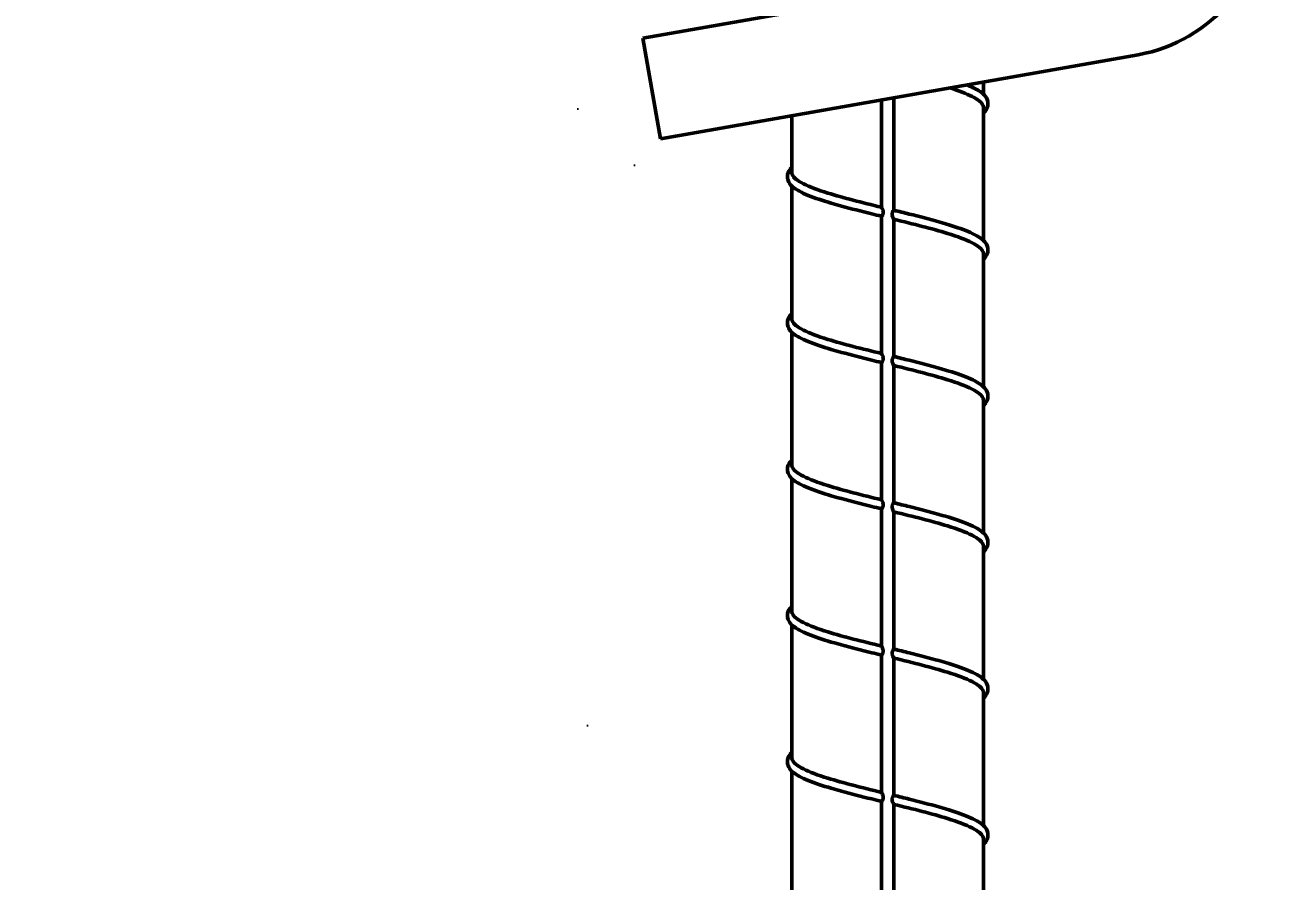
# Model space of a CAD drawing. Header units: inches. Extents: x 6 to 170, y 1 to 50.
# Drawn here: x 22.11 to 25.162, y 10.067 to 12.157 of the extents above; entities that cross this region are included whole.
import ezdxf

# ---------------------------------------------------------------- set-up
doc = ezdxf.new("R2010")
doc.units = ezdxf.units.IN
doc.header["$LTSCALE"] = 8
doc.header["$MEASUREMENT"] = 0
doc.layers.add('Visible (ANSI)', color=7, linetype='Continuous', lineweight=50)
doc.styles.get("Standard").update_dxf_attribs({"font": 'romans.shx'})
doc.dimstyles.get("Standard").update_dxf_attribs({"dimtxt": 1.5, "dimasz": 0.75, "dimexe": 0.5, "dimexo": 0.5, "dimgap": 0.09, "dimtad": 0, "dimtih": 1, "dimtoh": 1, "dimdec": 5, "dimzin": 0, "dimdsep": 46, "dimlunit": 5, "dimtxsty": 'Standard', "dimcen": 0, "dimclrd": 256, "dimclre": 256, "dimclrt": 256, "dimadec": 0, "dimazin": 0, "dimtfac": 0.75, "dimtdec": 5, "dimtofl": 0, "dimtmove": 0, "dimatfit": 3, "dimfxl": 0, "dimtolj": 1, "dimtzin": 0, "dimlwd": -1, "dimlwe": -1, "dimarcsym": 0})

# ---------------------------------------------------------------- blocks, each defined once
blk = doc.blocks.new('*D3')
for p, q in [((26.7948, 17.3073), (34.8194, 17.3073)), ((34.3194, 15.8073), (34.3194, 13.9918)), ((34.3194, 9.6527), (34.3194, 11.9918)), ((16.8573, 8.1527), (34.8194, 8.1527))]:
    blk.add_line(p, q)
for points in [[(34.0694, 15.8073), (34.5694, 15.8073), (34.3194, 17.3073)], [(34.0694, 9.6527), (34.5694, 9.6527), (34.3194, 8.1527)]]:
    blk.add_solid(points)
at = {"layer": 'Defpoints', "color": 0}
for p in [(26.2948, 17.3073), (34.3194, 17.3073), (16.3573, 8.1527)]:
    blk.add_point(p, dxfattribs=at)
at = {"insert": (34.3194, 12.9918), "char_height": 1.5, "attachment_point": 5}
blk.add_mtext('\\A1;INVERT', dxfattribs=at)
blk = doc.blocks.new('*D4')
for p, q in [((34.3194, 9.6527), (34.3194, 11.1527)), ((16.8573, 8.1527), (34.8194, 8.1527)), ((26.7948, 4.1377), (34.8194, 4.1377)), ((34.3194, 2.6377), (34.3194, 1.1377))]:
    blk.add_line(p, q)
for points in [[(34.0694, 9.6527), (34.5694, 9.6527), (34.3194, 8.1527)], [(34.0694, 2.6377), (34.5694, 2.6377), (34.3194, 4.1377)]]:
    blk.add_solid(points)
at = {"layer": 'Defpoints', "color": 0}
for p in [(16.3573, 8.1527), (34.3194, 8.1527), (26.2948, 4.1377)]:
    blk.add_point(p, dxfattribs=at)
at = {"insert": (34.3194, 5.7289), "char_height": 1.5, "attachment_point": 5}
blk.add_mtext('\\A1;4 [102] MIN.', dxfattribs=at)

msp = doc.modelspace()

# ---------------------------------------------------------------- hatches: boundary and pattern name
h = msp.add_hatch()
h.set_pattern_fill('AR-CONC', scale=0.5, style=0)
h.set_pattern_definition([(50, (-24.881, -75.5207), (3.5863, -0.31376), [0.375, -4.125]), (355, (-24.881, -75.5207), (-0.69376, 3.76096), [0.3, -3.3]), (100.4514, (-24.5822, -75.547), (2.89255, 3.4472), [0.3187, -3.50571]), (46.184, (-24.881, -74.5207), (5.3362, -0.8276), [0.5625, -6.1875]), (96.6356, (-24.4364, -74.5897), (4.67331, 4.8706), [0.47805, -5.25856]), (351.184, (-24.881, -74.5207), (4.6733, 4.8706), [0.45, -4.95]), (21, (-24.381, -74.7707), (2.984535, -2.013094), [0.375, -4.125]), (326, (-24.381, -74.7707), (1.21658, 3.62575), [0.3, -3.3]), (71.4514, (-24.1323, -74.9385), (4.20111, 1.61265), [0.3187, -3.50571]), (37.5, (-24.881, -75.5207), (0.0608, 1.66447), [0, -3.26, 0, -3.35, 0, -3.3125]), (7.5, (-24.881, -75.5207), (1.315348, 1.97206), [0, -1.91, 0, -3.185, 0, -1.2625]), (327.5, (-25.996, -75.5207), (2.669112, -0.112774), [0, -1.25, 0, -3.9, 0, -5.175]), (317.5, (-26.496, -75.5207), (2.91593, 0.500525), [0, -1.625, 0, -2.59, 0, -3.675])])
h.paths.add_polyline_path([(6.357302, 17.307259), (6.357302, 4.137707), (8.321623, 4.137707), (8.321623, 12.12387), (7.904212, 12.197471, -0.36397023), (7.68936, 12.453521), (7.68936, 12.728537), (7.373155, 12.728537), (7.373155, 12.596112), (7.13503, 12.596112), (7.13503, 13.233462), (7.373155, 13.233462), (7.373155, 13.101037), (7.68936, 13.101037), (7.68936, 13.378944, -0.22169466), (7.782235, 13.578116), (8.320134, 14.029467), (8.320134, 14.994748), (8.843884, 14.994748), (8.843884, 14.468945), (9.917325, 15.369669), (10.165302, 16.100185), (10.165302, 16.587259), (10.395302, 16.587259), (10.395302, 17.307259)])
h.paths.add_polyline_path([(8.320134, 13.081037), (8.320134, 13.840182), (7.87544, 13.46704, 0.22169466), (7.83436, 13.378944), (7.83436, 13.081037)], flags=17)
h.paths.add_polyline_path([(7.83436, 12.748537), (7.83436, 12.453521, 0.36397023), (7.929391, 12.340268), (8.321623, 12.271107), (8.321623, 12.748537)], flags=17)
h.paths.add_polyline_path([(9.827481, 15.104997), (8.830373, 14.268324), (8.830373, 14.233126), (9.409362, 14.036586, 0.41421356), (9.475951, 14.069424)], flags=17)
h.paths.add_polyline_path([(9.209862, 12.114487), (9.184683, 11.97169), (8.835373, 12.033282), (8.835373, 4.137707), (16.357302, 4.137707), (16.357302, 7.950207, -0.22836778), (13.852543, 9.157165), (11.62839, 11.94887, -0.16978527), (11.529802, 12.230832), (11.529802, 13.022774), (11.481737, 13.083105, -0.1695796), (11.342302, 13.481378), (11.342302, 14.039668), (11.173052, 14.039668), (11.173052, 14.57485), (11.342302, 14.57485), (11.342302, 14.667259), (11.747302, 14.667259), (11.747302, 14.447259), (11.782302, 14.447259), (11.782302, 15.394259, 0.41879765), (11.554802, 15.618232), (11.554802, 14.768259), (10.909802, 14.768259), (10.909802, 15.618259), (10.838302, 15.618259, -0.32641956), (10.435302, 15.912729), (10.435302, 15.736259, -0.22169466), (10.342427, 15.537088), (10.226176, 15.439541), (9.731623, 13.982635, -0.41421356), (9.322573, 13.780914), (8.835373, 13.946297), (8.835373, 12.180519)])
h.paths.add_polyline_path([(16.357302, 7.950207), (16.357302, 4.137707), (23.879231, 4.137707), (23.879231, 12.033282), (23.529921, 11.97169), (23.504742, 12.114487), (23.879231, 12.180519), (23.879231, 13.946297), (23.392031, 13.780914, -0.41421356), (22.982982, 13.982635), (22.488429, 15.439541), (22.372177, 15.537088, -0.22169466), (22.279302, 15.736259), (22.279302, 15.912729, -0.32641956), (21.876302, 15.618259), (21.804802, 15.618259), (21.804802, 14.768259), (21.159802, 14.768259), (21.159802, 15.618232, 0.41879765), (20.932302, 15.394259), (20.932302, 14.447259), (20.967302, 14.447259), (20.967302, 14.667259), (21.372302, 14.667259), (21.372302, 14.57485), (21.541552, 14.57485), (21.541552, 14.039668), (21.372302, 14.039668), (21.372302, 13.482401, -0.16999096), (21.232867, 13.083105), (21.184802, 13.022774), (21.184802, 12.230832, -0.16978527), (21.086214, 11.94887), (18.862061, 9.157165, -0.22836778)])
h.paths.add_polyline_path([(22.887123, 15.104997), (23.238653, 14.069424, 0.41421356), (23.305242, 14.036586), (23.884231, 14.233126), (23.884231, 14.268324)], flags=17)
h.paths.add_polyline_path([(24.39447, 13.081037), (24.880244, 13.081037), (24.880244, 13.378944, 0.22169466), (24.839165, 13.46704), (24.39447, 13.840182)], flags=17)
h.paths.add_polyline_path([(24.392981, 12.271107), (24.785213, 12.340268, 0.36397023), (24.880244, 12.453521), (24.880244, 12.748537), (24.392981, 12.748537)], flags=17)
h.paths.add_polyline_path([(26.357302, 17.307259), (22.319302, 17.307259), (22.319302, 16.587259), (22.549302, 16.587259), (22.549302, 16.100185), (22.797279, 15.369669), (23.87072, 14.468945), (23.87072, 14.994748), (24.39447, 14.994748), (24.39447, 14.029467), (24.932369, 13.578116, -0.22169466), (25.025244, 13.378944), (25.025244, 13.101037), (25.341449, 13.101037), (25.341449, 13.233462), (25.579574, 13.233462), (25.579574, 12.596112), (25.341449, 12.596112), (25.341449, 12.728537), (25.025244, 12.728537), (25.025244, 12.453521, -0.36397023), (24.810392, 12.197471), (24.392981, 12.12387), (24.392981, 4.137707), (26.357302, 4.137707)])

# ---------------------------------------------------------------- linework, layer by layer
at = {"layer": 'Visible (ANSI)'}
for p, q in [((23.61962, 12.124589), (24.78695, 12.33042)), ((23.61962, 12.124589), (23.663032, 11.878387)), ((23.663032, 11.878387), (24.830362, 12.084218)), ((24.452619, 12.017612), (24.452619, 11.987367)), ((24.203244, 11.973641), (24.203244, 11.711649)), ((24.233244, 11.97893), (24.233244, 11.704383)), ((23.983869, 11.934959), (23.983869, 11.797335)), ((24.452619, 11.953944), (24.452619, 11.630224)), ((23.983869, 11.763488), (23.983869, 11.440192)), ((24.203244, 11.689745), (24.203244, 11.354506)), ((24.233244, 11.682479), (24.233244, 11.34724)), ((24.452619, 11.596801), (24.452619, 11.273082)), ((23.983869, 11.406345), (23.983869, 11.083049)), ((24.203244, 11.332602), (24.203244, 10.997363)), ((24.233244, 11.325336), (24.233244, 10.990098)), ((24.452619, 11.239658), (24.452619, 10.915939)), ((23.983869, 11.049202), (23.983869, 10.725906)), ((24.203244, 10.975459), (24.203244, 10.64022)), ((24.233244, 10.968194), (24.233244, 10.632955)), ((24.452619, 10.882515), (24.452619, 10.558796)), ((23.983869, 10.69206), (23.983869, 10.368763)), ((24.203244, 10.618316), (24.203244, 10.283078)), ((24.233244, 10.611051), (24.233244, 10.275812)), ((24.452619, 10.525372), (24.452619, 10.201653)), ((23.983869, 10.334917), (23.983869, 10.01162)), ((24.203244, 10.261174), (24.203244, 9.925935)), ((24.233244, 10.253908), (24.233244, 9.918669)), ((24.452619, 10.16823), (24.452619, 9.84451))]:
    msp.add_line(p, q, dxfattribs=at)
msp.add_arc((24.765244, 12.453521), 0.375, 280, 0, dxfattribs=at)
for points, knots in [([(24.452619, 11.953944), (24.452619, 11.955761), (24.45226, 11.95758), (24.448527, 11.967021), (24.43926, 11.974562), (24.41054, 11.989178), (24.392233, 11.996111), (24.370309, 12.003099)], [0.926164658, 0.926164658, 0.926164658, 0.926164658, 0.985116036, 0.985116036, 1.231395044, 1.231395044, 1.457639617, 1.457639617, 1.457639617, 1.457639617]), ([(24.412135, 12.010474), (24.425058, 12.005177), (24.435834, 11.999788), (24.449538, 11.990433), (24.453964, 11.986571), (24.460659, 11.97769), (24.463137, 11.972133), (24.463242, 11.965136)], [0.44573879, 0.44573879, 0.44573879, 0.44573879, 0.612891389, 0.612891389, 0.725113834, 0.725113834, 0.841255683, 0.841255683, 0.841255683, 0.841255683]), ([(24.463242, 11.965136), (24.463346, 11.958232), (24.461088, 11.952721), (24.456395, 11.946157), (24.454636, 11.944178), (24.452619, 11.942272)], [0, 0, 0, 0, 0.114595272, 0.114595272, 0.168220617, 0.168220617, 0.168220617, 0.168220617]), ([(24.179408, 11.695549), (24.153742, 11.701861), (24.128401, 11.708254), (24.082542, 11.72083), (24.061422, 11.727171), (24.025228, 11.739925), (24.009866, 11.746471), (23.986526, 11.760161), (23.978347, 11.766756), (23.9738, 11.779717), (23.973193, 11.78305), (23.973246, 11.786565)], [0, 0, 0, 0, 0.203430746, 0.203430746, 0.404937263, 0.404937263, 0.610847612, 0.610847612, 0.824043032, 0.824043032, 0.882389128, 0.882389128, 0.882389128, 0.882389128]), ([(23.973246, 11.786565), (23.973349, 11.793471), (23.975772, 11.798983), (23.980486, 11.805319), (23.982077, 11.807091), (23.983869, 11.808802)], [0, 0, 0, 0, 0.114634885, 0.114634885, 0.162316622, 0.162316622, 0.162316622, 0.162316622]), ([(23.983869, 11.797335), (23.983869, 11.795518), (23.984228, 11.793699), (23.987961, 11.784258), (23.997227, 11.776716), (24.027165, 11.761481), (24.047533, 11.75394), (24.09073, 11.740539), (24.111534, 11.734788), (24.156023, 11.723222), (24.179448, 11.717472), (24.203244, 11.711689)], [0.926164658, 0.926164658, 0.926164658, 0.926164658, 0.985116036, 0.985116036, 1.231395044, 1.231395044, 1.477674053, 1.477674053, 1.664662529, 1.664662529, 1.851630885, 1.851630885, 1.851630885, 1.851630885]), ([(24.203244, 11.711649), (24.203244, 11.711613), (24.203258, 11.711563), (24.203378, 11.711274), (24.203626, 11.71088), (24.204335, 11.709711), (24.204789, 11.708945), (24.205761, 11.706995), (24.206261, 11.705806), (24.207034, 11.703197), (24.207303, 11.701791), (24.207407, 11.700112), (24.207417, 11.699853), (24.207421, 11.699593)], [0.1316727445, 0.1316727445, 0.1316727445, 0.1316727445, 0.1343326136, 0.1343326136, 0.1433871995, 0.1433871995, 0.152737036, 0.152737036, 0.1631051333, 0.1631051333, 0.1734194512, 0.1734194512, 0.1752991107, 0.1752991107, 0.1752991107, 0.1752991107]), ([(24.207421, 11.699593), (24.207437, 11.698506), (24.207343, 11.697417), (24.206911, 11.695332), (24.206574, 11.69437), (24.205754, 11.692699), (24.205302, 11.692036), (24.204586, 11.691141), (24.204315, 11.690849), (24.203828, 11.690353), (24.203624, 11.690165), (24.203328, 11.689881), (24.203244, 11.689791), (24.203244, 11.689745)], [0.1752991107, 0.1752991107, 0.1752991107, 0.1752991107, 0.1831566918, 0.1831566918, 0.1911812827, 0.1911812827, 0.1990584006, 0.1990584006, 0.2045175317, 0.2045175317, 0.2105546456, 0.2105546456, 0.2170432472, 0.2170432472, 0.2170432472, 0.2170432472]), ([(24.233244, 11.682479), (24.233244, 11.682505), (24.233234, 11.68254), (24.233135, 11.682773), (24.232896, 11.683129), (24.232194, 11.684219), (24.231741, 11.68494), (24.231001, 11.686347), (24.230725, 11.686922), (24.229979, 11.688713), (24.229569, 11.690024), (24.229141, 11.692445), (24.229051, 11.693511), (24.229067, 11.694569)], [0.3311488192, 0.3311488192, 0.3311488192, 0.3311488192, 0.3334582523, 0.3334582523, 0.3428938927, 0.3428938927, 0.3524574714, 0.3524574714, 0.3581350459, 0.3581350459, 0.3688947546, 0.3688947546, 0.3768506587, 0.3768506587, 0.3768506587, 0.3768506587]), ([(24.229067, 11.694569), (24.229072, 11.694889), (24.229086, 11.695208), (24.229199, 11.696687), (24.229421, 11.697818), (24.229925, 11.699369), (24.230118, 11.699853), (24.230543, 11.700764), (24.230774, 11.701183), (24.231008, 11.701562), (24.231484, 11.70233), (24.231952, 11.7029), (24.232778, 11.703826), (24.233105, 11.704131), (24.233232, 11.704331), (24.233244, 11.704361), (24.233244, 11.704383)], [0.3768506587, 0.3768506587, 0.3768506587, 0.3768506587, 0.379254451, 0.379254451, 0.3880670032, 0.3880670032, 0.3924392295, 0.3924392295, 0.3969048674, 0.3969048674, 0.3969048674, 0.4059502014, 0.4059502014, 0.4165690719, 0.4165690719, 0.4189363316, 0.4189363316, 0.4189363316, 0.4189363316]), ([(24.270734, 11.69521), (24.296197, 11.688874), (24.321068, 11.682456), (24.365546, 11.669822), (24.385741, 11.663449), (24.419793, 11.650583), (24.433886, 11.643975), (24.449538, 11.63329), (24.453964, 11.629428), (24.460659, 11.620547), (24.463137, 11.61499), (24.463242, 11.607993)], [0, 0, 0, 0, 0.203969624, 0.203969624, 0.406026718, 0.406026718, 0.612891389, 0.612891389, 0.725113834, 0.725113834, 0.841255683, 0.841255683, 0.841255683, 0.841255683]), ([(24.452619, 11.596801), (24.452619, 11.598618), (24.45226, 11.600437), (24.448527, 11.609878), (24.43926, 11.617419), (24.409323, 11.632654), (24.388955, 11.640196), (24.345757, 11.653597), (24.324954, 11.659347), (24.280465, 11.670914), (24.25704, 11.676663), (24.233244, 11.682446)], [0.926164658, 0.926164658, 0.926164658, 0.926164658, 0.985116036, 0.985116036, 1.231395044, 1.231395044, 1.477674053, 1.477674053, 1.664662529, 1.664662529, 1.851630885, 1.851630885, 1.851630885, 1.851630885]), ([(24.463242, 11.607993), (24.463346, 11.60109), (24.461088, 11.595578), (24.456395, 11.589014), (24.454636, 11.587035), (24.452619, 11.585129)], [0, 0, 0, 0, 0.114595272, 0.114595272, 0.168220617, 0.168220617, 0.168220617, 0.168220617]), ([(23.973246, 11.429422), (23.973349, 11.436328), (23.975772, 11.44184), (23.980486, 11.448176), (23.982077, 11.449949), (23.983869, 11.451659)], [0, 0, 0, 0, 0.114634885, 0.114634885, 0.162316622, 0.162316622, 0.162316622, 0.162316622]), ([(24.179408, 11.338406), (24.153742, 11.344718), (24.128401, 11.351111), (24.082542, 11.363688), (24.061422, 11.370028), (24.025228, 11.382782), (24.009866, 11.389328), (23.986526, 11.403018), (23.978347, 11.409613), (23.9738, 11.422574), (23.973193, 11.425907), (23.973246, 11.429422)], [0, 0, 0, 0, 0.203430746, 0.203430746, 0.404937263, 0.404937263, 0.610847612, 0.610847612, 0.824043032, 0.824043032, 0.882389128, 0.882389128, 0.882389128, 0.882389128]), ([(23.983869, 11.440192), (23.983869, 11.438375), (23.984228, 11.436556), (23.987961, 11.427115), (23.997227, 11.419574), (24.027165, 11.404338), (24.047533, 11.396797), (24.09073, 11.383396), (24.111534, 11.377646), (24.156023, 11.366079), (24.179448, 11.360329), (24.203244, 11.354546)], [0.926164658, 0.926164658, 0.926164658, 0.926164658, 0.985116036, 0.985116036, 1.231395044, 1.231395044, 1.477674053, 1.477674053, 1.664662529, 1.664662529, 1.851630885, 1.851630885, 1.851630885, 1.851630885]), ([(24.203244, 11.354506), (24.203244, 11.354407), (24.20335, 11.3542), (24.203786, 11.353465), (24.204154, 11.352886), (24.205036, 11.35133), (24.20554, 11.350351), (24.206481, 11.348018), (24.206896, 11.346666), (24.207311, 11.344333), (24.207407, 11.34339), (24.207421, 11.34245)], [0.1226883496, 0.1226883496, 0.1226883496, 0.1226883496, 0.1302203858, 0.1302203858, 0.1395619074, 0.1395619074, 0.1496626867, 0.1496626867, 0.1605773438, 0.1605773438, 0.1675796644, 0.1675796644, 0.1675796644, 0.1675796644]), ([(24.207421, 11.34245), (24.207428, 11.342005), (24.207416, 11.34156), (24.207302, 11.339923), (24.207073, 11.338764), (24.206386, 11.336766), (24.205972, 11.335955), (24.20525, 11.334833), (24.204965, 11.33446), (24.20441, 11.333801), (24.204148, 11.333532), (24.203513, 11.332904), (24.203247, 11.332686), (24.203244, 11.332603), (24.203244, 11.332603), (24.203244, 11.332602)], [0.1675796644, 0.1675796644, 0.1675796644, 0.1675796644, 0.1708946609, 0.1708946609, 0.1799029974, 0.1799029974, 0.1880046101, 0.1880046101, 0.1932974994, 0.1932974994, 0.1990819275, 0.1990819275, 0.2102897026, 0.2102897026, 0.2103513691, 0.2103513691, 0.2103513691, 0.2103513691]), ([(24.233244, 11.325336), (24.233244, 11.325425), (24.233124, 11.325633), (24.232646, 11.326379), (24.232262, 11.326952), (24.231555, 11.328155), (24.23127, 11.328673), (24.230718, 11.329799), (24.230454, 11.330399), (24.229751, 11.332268), (24.229389, 11.333626), (24.229103, 11.335828), (24.229055, 11.336629), (24.229067, 11.337426)], [0.3219548405, 0.3219548405, 0.3219548405, 0.3219548405, 0.3299590997, 0.3299590997, 0.339297627, 0.339297627, 0.3450719699, 0.3450719699, 0.3506711012, 0.3506711012, 0.3614624387, 0.3614624387, 0.3674459907, 0.3674459907, 0.3674459907, 0.3674459907]), ([(24.229067, 11.337426), (24.229076, 11.337996), (24.229115, 11.338564), (24.229337, 11.340333), (24.229636, 11.341484), (24.230432, 11.343475), (24.230893, 11.34428), (24.231813, 11.34561), (24.232246, 11.346096), (24.232576, 11.346451), (24.232986, 11.346892), (24.233244, 11.347135), (24.233244, 11.34724)], [0.3674459907, 0.3674459907, 0.3674459907, 0.3674459907, 0.3717271464, 0.3717271464, 0.3810225237, 0.3810225237, 0.3897607656, 0.3897607656, 0.3987126221, 0.3987126221, 0.3987126221, 0.4098243732, 0.4098243732, 0.4098243732, 0.4098243732]), ([(24.452619, 11.239658), (24.452619, 11.241475), (24.45226, 11.243294), (24.448527, 11.252735), (24.43926, 11.260276), (24.409323, 11.275511), (24.388955, 11.283053), (24.345757, 11.296454), (24.324954, 11.302204), (24.280465, 11.313771), (24.25704, 11.319521), (24.233244, 11.325304)], [0.926164658, 0.926164658, 0.926164658, 0.926164658, 0.985116036, 0.985116036, 1.231395044, 1.231395044, 1.477674053, 1.477674053, 1.664662529, 1.664662529, 1.851630885, 1.851630885, 1.851630885, 1.851630885]), ([(24.270734, 11.338067), (24.296197, 11.331731), (24.321068, 11.325313), (24.365546, 11.312679), (24.385741, 11.306307), (24.419793, 11.29344), (24.433886, 11.286832), (24.449538, 11.276148), (24.453964, 11.272285), (24.460659, 11.263404), (24.463137, 11.257847), (24.463242, 11.25085)], [0, 0, 0, 0, 0.203969624, 0.203969624, 0.406026718, 0.406026718, 0.612891389, 0.612891389, 0.725113834, 0.725113834, 0.841255683, 0.841255683, 0.841255683, 0.841255683]), ([(24.463242, 11.25085), (24.463346, 11.243947), (24.461088, 11.238435), (24.456395, 11.231872), (24.454636, 11.229892), (24.452619, 11.227987)], [0, 0, 0, 0, 0.114595272, 0.114595272, 0.168220617, 0.168220617, 0.168220617, 0.168220617]), ([(23.973246, 11.072279), (23.973349, 11.079185), (23.975772, 11.084697), (23.980486, 11.091033), (23.982077, 11.092806), (23.983869, 11.094517)], [0, 0, 0, 0, 0.114634885, 0.114634885, 0.162316622, 0.162316622, 0.162316622, 0.162316622]), ([(23.983869, 11.083049), (23.983869, 11.081232), (23.984228, 11.079413), (23.987961, 11.069972), (23.997227, 11.062431), (24.027165, 11.047196), (24.047533, 11.039654), (24.09073, 11.026253), (24.111534, 11.020503), (24.156023, 11.008936), (24.179448, 11.003186), (24.203244, 10.997403)], [0.926164658, 0.926164658, 0.926164658, 0.926164658, 0.985116036, 0.985116036, 1.231395044, 1.231395044, 1.477674053, 1.477674053, 1.664662529, 1.664662529, 1.851630885, 1.851630885, 1.851630885, 1.851630885]), ([(24.179408, 10.981263), (24.153742, 10.987575), (24.128401, 10.993968), (24.082542, 11.006545), (24.061422, 11.012885), (24.025228, 11.025639), (24.009866, 11.032185), (23.986526, 11.045875), (23.978347, 11.052471), (23.9738, 11.065431), (23.973193, 11.068764), (23.973246, 11.072279)], [0, 0, 0, 0, 0.203430746, 0.203430746, 0.404937263, 0.404937263, 0.610847612, 0.610847612, 0.824043032, 0.824043032, 0.882389128, 0.882389128, 0.882389128, 0.882389128]), ([(24.203244, 10.997363), (24.203244, 10.997344), (24.203248, 10.997322), (24.203305, 10.997119), (24.203515, 10.996773), (24.204168, 10.995703), (24.204602, 10.99499), (24.205557, 10.993152), (24.206064, 10.992022), (24.206896, 10.989484), (24.207209, 10.988089), (24.207388, 10.986215), (24.207414, 10.985761), (24.207421, 10.985307)], [0.1409080767, 0.1409080767, 0.1409080767, 0.1409080767, 0.1423007546, 0.1423007546, 0.1513912678, 0.1513912678, 0.160643767, 0.160643767, 0.1708486106, 0.1708486106, 0.1812399602, 0.1812399602, 0.1845157507, 0.1845157507, 0.1845157507, 0.1845157507]), ([(24.229067, 10.980283), (24.229071, 10.98055), (24.229082, 10.980817), (24.229181, 10.982314), (24.229411, 10.983518), (24.229774, 10.984617), (24.230108, 10.985633), (24.230538, 10.986512), (24.231467, 10.988021), (24.231936, 10.988594), (24.232764, 10.989527), (24.233095, 10.989835), (24.233231, 10.990042), (24.233244, 10.990074), (24.233244, 10.990098)], [0.3865408858, 0.3865408858, 0.3865408858, 0.3865408858, 0.3885710722, 0.3885710722, 0.3979903368, 0.3979903368, 0.3979903368, 0.4066991123, 0.4066991123, 0.4157857445, 0.4157857445, 0.4264412276, 0.4264412276, 0.4289594782, 0.4289594782, 0.4289594782, 0.4289594782]), ([(24.207421, 10.985307), (24.207435, 10.984402), (24.207372, 10.983497), (24.207045, 10.981532), (24.206737, 10.980516), (24.20595, 10.978752), (24.205506, 10.978046), (24.204782, 10.977085), (24.204504, 10.976768), (24.203989, 10.976224), (24.203764, 10.976011), (24.203372, 10.975639), (24.203244, 10.975515), (24.203244, 10.975459)], [0.1845157507, 0.1845157507, 0.1845157507, 0.1845157507, 0.1910435178, 0.1910435178, 0.1992191078, 0.1992191078, 0.2070506447, 0.2070506447, 0.2123951295, 0.2123951295, 0.2182873796, 0.2182873796, 0.2261488185, 0.2261488185, 0.2261488185, 0.2261488185]), ([(24.233244, 10.968194), (24.233244, 10.968262), (24.233171, 10.968405), (24.232826, 10.968965), (24.232481, 10.96947), (24.231806, 10.970577), (24.231522, 10.971066), (24.230961, 10.972141), (24.230687, 10.972719), (24.229946, 10.974523), (24.229542, 10.975842), (24.229135, 10.978234), (24.229051, 10.979262), (24.229067, 10.980283)], [0.3404030778, 0.3404030778, 0.3404030778, 0.3404030778, 0.3467802831, 0.3467802831, 0.3562372098, 0.3562372098, 0.362164325, 0.362164325, 0.3678929592, 0.3678929592, 0.3787820781, 0.3787820781, 0.3865408858, 0.3865408858, 0.3865408858, 0.3865408858]), ([(24.452619, 10.882515), (24.452619, 10.884332), (24.45226, 10.886151), (24.448527, 10.895592), (24.43926, 10.903134), (24.409323, 10.918369), (24.388955, 10.92591), (24.345757, 10.939311), (24.324954, 10.945062), (24.280465, 10.956628), (24.25704, 10.962378), (24.233244, 10.968161)], [0.926164658, 0.926164658, 0.926164658, 0.926164658, 0.985116036, 0.985116036, 1.231395044, 1.231395044, 1.477674053, 1.477674053, 1.664662529, 1.664662529, 1.851630885, 1.851630885, 1.851630885, 1.851630885]), ([(24.270734, 10.980924), (24.296197, 10.974588), (24.321068, 10.96817), (24.365546, 10.955536), (24.385741, 10.949164), (24.419793, 10.936298), (24.433886, 10.929689), (24.449538, 10.919005), (24.453964, 10.915142), (24.460659, 10.906261), (24.463137, 10.900704), (24.463242, 10.893708)], [0, 0, 0, 0, 0.203969624, 0.203969624, 0.406026718, 0.406026718, 0.612891389, 0.612891389, 0.725113834, 0.725113834, 0.841255683, 0.841255683, 0.841255683, 0.841255683]), ([(24.463242, 10.893708), (24.463346, 10.886804), (24.461088, 10.881292), (24.456395, 10.874729), (24.454636, 10.872749), (24.452619, 10.870844)], [0, 0, 0, 0, 0.114595272, 0.114595272, 0.168220617, 0.168220617, 0.168220617, 0.168220617]), ([(24.179408, 10.62412), (24.153742, 10.630432), (24.128401, 10.636825), (24.082542, 10.649402), (24.061422, 10.655742), (24.025228, 10.668496), (24.009866, 10.675042), (23.986526, 10.688732), (23.978347, 10.695328), (23.9738, 10.708289), (23.973193, 10.711621), (23.973246, 10.715136)], [0, 0, 0, 0, 0.203430746, 0.203430746, 0.404937263, 0.404937263, 0.610847612, 0.610847612, 0.824043032, 0.824043032, 0.882389128, 0.882389128, 0.882389128, 0.882389128]), ([(23.973246, 10.715136), (23.973349, 10.722042), (23.975772, 10.727555), (23.980486, 10.73389), (23.982077, 10.735663), (23.983869, 10.737374)], [0, 0, 0, 0, 0.114634885, 0.114634885, 0.162316622, 0.162316622, 0.162316622, 0.162316622]), ([(23.983869, 10.725906), (23.983869, 10.724089), (23.984228, 10.72227), (23.987961, 10.712829), (23.997227, 10.705288), (24.027165, 10.690053), (24.047533, 10.682511), (24.09073, 10.66911), (24.111534, 10.66336), (24.156023, 10.651793), (24.179448, 10.646044), (24.203244, 10.640261)], [0.926164658, 0.926164658, 0.926164658, 0.926164658, 0.985116036, 0.985116036, 1.231395044, 1.231395044, 1.477674053, 1.477674053, 1.664662529, 1.664662529, 1.851630885, 1.851630885, 1.851630885, 1.851630885]), ([(24.203244, 10.64022), (24.203244, 10.640125), (24.203342, 10.63993), (24.203756, 10.639226), (24.204119, 10.638658), (24.204992, 10.637126), (24.205495, 10.63616), (24.206443, 10.633845), (24.206865, 10.632498), (24.207302, 10.630129), (24.207406, 10.629145), (24.207421, 10.628164)], [0.1211005192, 0.1211005192, 0.1211005192, 0.1211005192, 0.1290123701, 0.1290123701, 0.1391796661, 0.1391796661, 0.1501389139, 0.1501389139, 0.1620266602, 0.1620266602, 0.1699628304, 0.1699628304, 0.1699628304, 0.1699628304]), ([(24.207421, 10.628164), (24.207427, 10.627757), (24.207418, 10.627351), (24.207318, 10.625742), (24.207096, 10.62457), (24.206418, 10.622553), (24.206008, 10.621736), (24.205288, 10.620601), (24.205003, 10.620223), (24.204446, 10.619555), (24.204182, 10.619281), (24.203538, 10.618641), (24.203262, 10.618415), (24.203244, 10.618322), (24.203244, 10.618319), (24.203244, 10.618316)], [0.1699628304, 0.1699628304, 0.1699628304, 0.1699628304, 0.1732543806, 0.1732543806, 0.1830971415, 0.1830971415, 0.1918827868, 0.1918827868, 0.1975981064, 0.1975981064, 0.2038322418, 0.2038322418, 0.2158701331, 0.2158701331, 0.2162751285, 0.2162751285, 0.2162751285, 0.2162751285]), ([(24.233244, 10.611051), (24.233244, 10.611134), (24.233136, 10.611326), (24.232692, 10.612024), (24.232317, 10.612581), (24.231617, 10.613761), (24.231331, 10.614272), (24.230776, 10.615386), (24.23051, 10.61598), (24.229796, 10.617837), (24.229422, 10.61919), (24.229109, 10.62144), (24.229054, 10.622293), (24.229067, 10.623141)], [0.3355622622, 0.3355622622, 0.3355622622, 0.3355622622, 0.3435995383, 0.3435995383, 0.3534728052, 0.3534728052, 0.3595952071, 0.3595952071, 0.3655233072, 0.3655233072, 0.3769341343, 0.3769341343, 0.3836448412, 0.3836448412, 0.3836448412, 0.3836448412]), ([(24.229067, 10.623141), (24.229075, 10.623662), (24.229108, 10.624182), (24.229309, 10.625915), (24.2296, 10.62708), (24.230387, 10.629098), (24.230845, 10.629916), (24.231778, 10.631283), (24.232238, 10.631802), (24.232819, 10.632426), (24.232994, 10.632603), (24.233197, 10.632838), (24.233244, 10.63291), (24.233244, 10.632955)], [0.3836448412, 0.3836448412, 0.3836448412, 0.3836448412, 0.3877740914, 0.3877740914, 0.397624591, 0.397624591, 0.4068361571, 0.4068361571, 0.4164404089, 0.4164404089, 0.4226952118, 0.4226952118, 0.4279484626, 0.4279484626, 0.4279484626, 0.4279484626]), ([(24.270734, 10.623781), (24.296197, 10.617445), (24.321068, 10.611027), (24.365546, 10.598393), (24.385741, 10.592021), (24.419793, 10.579155), (24.433886, 10.572546), (24.449538, 10.561862), (24.453964, 10.558), (24.460659, 10.549118), (24.463137, 10.543562), (24.463242, 10.536565)], [0, 0, 0, 0, 0.203969624, 0.203969624, 0.406026718, 0.406026718, 0.612891389, 0.612891389, 0.725113834, 0.725113834, 0.841255683, 0.841255683, 0.841255683, 0.841255683]), ([(24.452619, 10.525372), (24.452619, 10.527189), (24.45226, 10.529008), (24.448527, 10.538449), (24.43926, 10.545991), (24.409323, 10.561226), (24.388955, 10.568767), (24.345757, 10.582168), (24.324954, 10.587919), (24.280465, 10.599485), (24.25704, 10.605235), (24.233244, 10.611018)], [0.926164658, 0.926164658, 0.926164658, 0.926164658, 0.985116036, 0.985116036, 1.231395044, 1.231395044, 1.477674053, 1.477674053, 1.664662529, 1.664662529, 1.851630885, 1.851630885, 1.851630885, 1.851630885]), ([(24.463242, 10.536565), (24.463346, 10.529661), (24.461088, 10.524149), (24.456395, 10.517586), (24.454636, 10.515607), (24.452619, 10.513701)], [0, 0, 0, 0, 0.114595272, 0.114595272, 0.168220617, 0.168220617, 0.168220617, 0.168220617]), ([(23.973246, 10.357993), (23.973349, 10.364899), (23.975772, 10.370412), (23.980486, 10.376748), (23.982077, 10.37852), (23.983869, 10.380231)], [0, 0, 0, 0, 0.114634885, 0.114634885, 0.162316622, 0.162316622, 0.162316622, 0.162316622]), ([(24.179408, 10.266978), (24.153742, 10.273289), (24.128401, 10.279682), (24.082542, 10.292259), (24.061422, 10.298599), (24.025228, 10.311354), (24.009866, 10.317899), (23.986526, 10.331589), (23.978347, 10.338185), (23.9738, 10.351146), (23.973193, 10.354478), (23.973246, 10.357993)], [0, 0, 0, 0, 0.203430746, 0.203430746, 0.404937263, 0.404937263, 0.610847612, 0.610847612, 0.824043032, 0.824043032, 0.882389128, 0.882389128, 0.882389128, 0.882389128]), ([(23.983869, 10.368763), (23.983869, 10.366946), (23.984228, 10.365127), (23.987961, 10.355687), (23.997227, 10.348145), (24.027165, 10.33291), (24.047533, 10.325368), (24.09073, 10.311967), (24.111534, 10.306217), (24.156023, 10.29465), (24.179448, 10.288901), (24.203244, 10.283118)], [0.926164658, 0.926164658, 0.926164658, 0.926164658, 0.985116036, 0.985116036, 1.231395044, 1.231395044, 1.477674053, 1.477674053, 1.664662529, 1.664662529, 1.851630885, 1.851630885, 1.851630885, 1.851630885]), ([(24.203244, 10.283078), (24.203244, 10.282998), (24.203312, 10.282848), (24.203639, 10.282271), (24.203974, 10.28175), (24.20481, 10.280317), (24.205304, 10.279405), (24.206275, 10.277172), (24.206728, 10.275845), (24.207263, 10.273329), (24.207404, 10.272172), (24.207421, 10.271021)], [0.1245845441, 0.1245845441, 0.1245845441, 0.1245845441, 0.1315689887, 0.1315689887, 0.1422998656, 0.1422998656, 0.1537819991, 0.1537819991, 0.1665237986, 0.1665237986, 0.1764879601, 0.1764879601, 0.1764879601, 0.1764879601]), ([(24.207421, 10.271021), (24.207425, 10.270778), (24.207423, 10.270534), (24.207377, 10.269044), (24.207186, 10.267817), (24.206548, 10.26572), (24.206154, 10.264871), (24.20527, 10.263394), (24.204808, 10.262824), (24.203941, 10.261871), (24.203559, 10.26154), (24.203288, 10.261263), (24.203244, 10.261207), (24.203244, 10.261174)], [0.1764879601, 0.1764879601, 0.1764879601, 0.1764879601, 0.1785969944, 0.1785969944, 0.1894469559, 0.1894469559, 0.1988836438, 0.1988836438, 0.2087466267, 0.2087466267, 0.2205212819, 0.2205212819, 0.2257197739, 0.2257197739, 0.2257197739, 0.2257197739]), ([(24.233244, 10.253908), (24.233244, 10.253925), (24.233239, 10.253947), (24.233175, 10.254135), (24.232957, 10.254466), (24.232287, 10.255503), (24.231845, 10.256195), (24.230886, 10.257973), (24.230384, 10.259058), (24.229555, 10.261538), (24.22925, 10.262917), (24.229079, 10.264884), (24.229059, 10.265442), (24.229067, 10.265998)], [0.3541471472, 0.3541471472, 0.3541471472, 0.3541471472, 0.3559647031, 0.3559647031, 0.3668823639, 0.3668823639, 0.3779007915, 0.3779007915, 0.389796944, 0.389796944, 0.4022163982, 0.4022163982, 0.4070736704, 0.4070736704, 0.4070736704, 0.4070736704]), ([(24.229067, 10.265998), (24.229079, 10.266799), (24.229152, 10.267595), (24.229486, 10.269529), (24.229823, 10.27061), (24.230662, 10.272479), (24.23113, 10.273224), (24.232053, 10.274473), (24.232495, 10.274939), (24.23308, 10.275555), (24.233244, 10.275728), (24.233244, 10.275812)], [0.4070736704, 0.4070736704, 0.4070736704, 0.4070736704, 0.4140736516, 0.4140736516, 0.4246410493, 0.4246410493, 0.434805854, 0.434805854, 0.4458536327, 0.4458536327, 0.4557903182, 0.4557903182, 0.4557903182, 0.4557903182]), ([(24.270734, 10.266639), (24.296197, 10.260302), (24.321068, 10.253885), (24.365546, 10.24125), (24.385741, 10.234878), (24.419793, 10.222012), (24.433886, 10.215403), (24.449538, 10.204719), (24.453964, 10.200857), (24.460659, 10.191976), (24.463137, 10.186419), (24.463242, 10.179422)], [0, 0, 0, 0, 0.203969624, 0.203969624, 0.406026718, 0.406026718, 0.612891389, 0.612891389, 0.725113834, 0.725113834, 0.841255683, 0.841255683, 0.841255683, 0.841255683]), ([(24.452619, 10.16823), (24.452619, 10.170046), (24.45226, 10.171865), (24.448527, 10.181306), (24.43926, 10.188848), (24.409323, 10.204083), (24.388955, 10.211624), (24.345757, 10.225026), (24.324954, 10.230776), (24.280465, 10.242342), (24.25704, 10.248092), (24.233244, 10.253875)], [0.926164658, 0.926164658, 0.926164658, 0.926164658, 0.985116036, 0.985116036, 1.231395044, 1.231395044, 1.477674053, 1.477674053, 1.664662529, 1.664662529, 1.851630885, 1.851630885, 1.851630885, 1.851630885]), ([(24.463242, 10.179422), (24.463346, 10.172518), (24.461088, 10.167007), (24.456395, 10.160443), (24.454636, 10.158464), (24.452619, 10.156558)], [0, 0, 0, 0, 0.114595272, 0.114595272, 0.168220617, 0.168220617, 0.168220617, 0.168220617])]:
    msp.add_open_spline(points, degree=3, knots=knots, dxfattribs=at)
for points in [[(24.203244, 11.689727), (24.195242, 11.691672), (24.187286, 11.693612), (24.179408, 11.695549)], [(24.233244, 11.704409), (24.245898, 11.701333), (24.258435, 11.69827), (24.270734, 11.69521)], [(24.203244, 11.332584), (24.195242, 11.334529), (24.187286, 11.336469), (24.179408, 11.338406)], [(24.233244, 11.347266), (24.245898, 11.34419), (24.258435, 11.341128), (24.270734, 11.338067)], [(24.233244, 10.990123), (24.245898, 10.987048), (24.258435, 10.983985), (24.270734, 10.980924)], [(24.203244, 10.975441), (24.195242, 10.977386), (24.187286, 10.979326), (24.179408, 10.981263)], [(24.203244, 10.618299), (24.195242, 10.620243), (24.187286, 10.622183), (24.179408, 10.62412)], [(24.233244, 10.63298), (24.245898, 10.629905), (24.258435, 10.626842), (24.270734, 10.623781)], [(24.203244, 10.261156), (24.195242, 10.2631), (24.187286, 10.26504), (24.179408, 10.266978)], [(24.233244, 10.275837), (24.245898, 10.272762), (24.258435, 10.269699), (24.270734, 10.266638)]]:
    msp.add_open_spline(points, degree=3, dxfattribs=at)

# ---------------------------------------------------------------- dimensions: what is measured, and where the dimension line sits
at = {"color": 7}
for base, p1, p2, text, picture, middle in [((34.319395, 17.307259), (16.357302, 8.152707), (26.294802, 17.307259), 'INVERT', '*D3', (34.319395, 12.991766)), ((34.319395, 8.152707), (26.294802, 4.137707), (16.357302, 8.152707), '<> MIN.', '*D4', (34.319395, 5.728861))]:
    dim = msp.add_linear_dim(base=base, p1=p1, p2=p2, angle=90, text=text, dimstyle='Standard', override={"dimasz": 1.5, "dimgap": 0.25, "dimtix": 1}, dxfattribs=at)
    dim.commit()
    dim.dimension.update_dxf_attribs({"geometry": picture, "text_midpoint": middle, "dimtype": 160})

doc.saveas('drawing.dxf')
